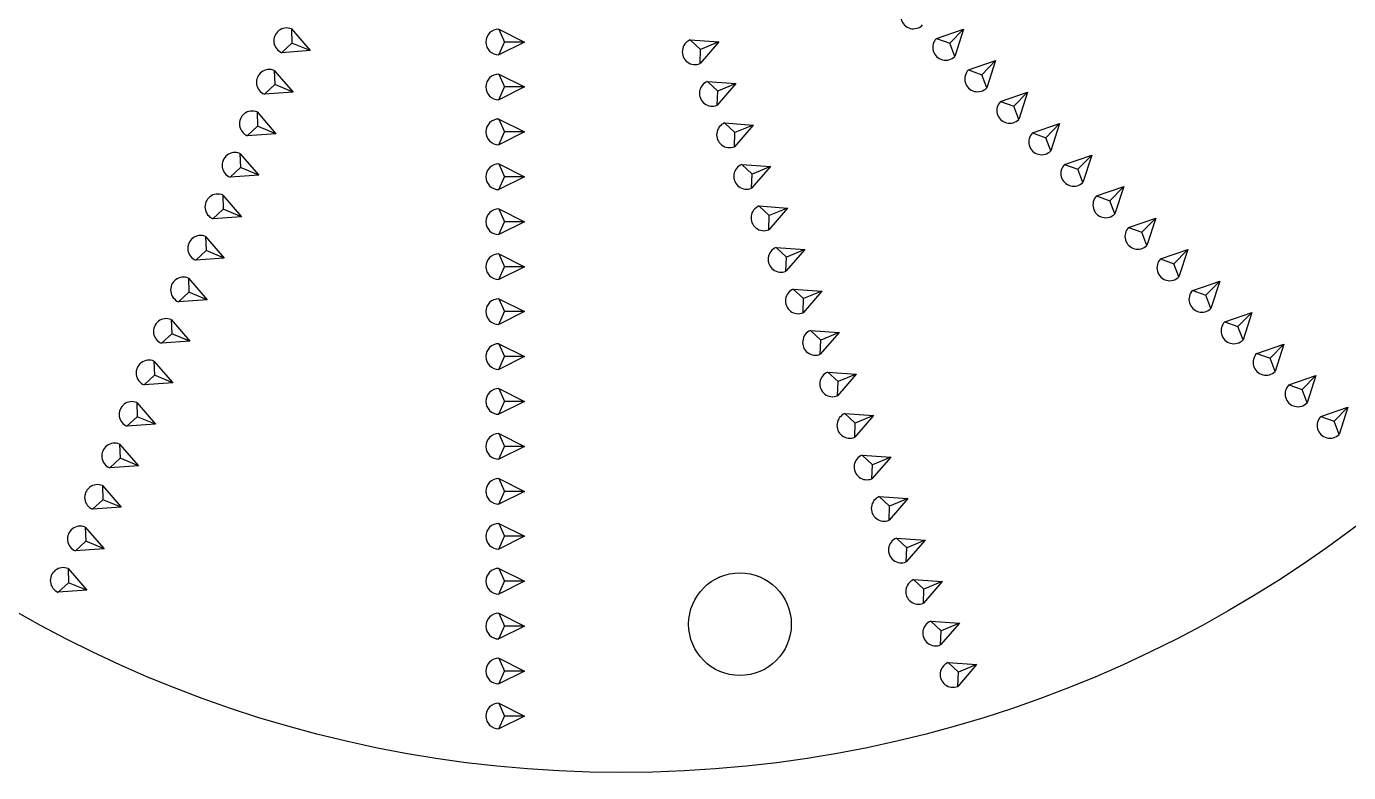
# Model space of a CAD drawing. Extents: x 115 to 2025, y 0 to 1377.
# Drawn here: x 1498.4 to 1549.9, y 755.8 to 784.8 of the extents above; entities that cross this region are included whole.
import ezdxf

# ---------------------------------------------------------------- set-up
doc = ezdxf.new("R2010")
doc.units = 0
doc.layers.get('0').update_dxf_attribs({"linetype": 'CONTINUOUS'})
doc.layers.add('DANMEN', color=7, linetype='CONTINUOUS')

msp = doc.modelspace()

# ---------------------------------------------------------------- linework, layer by layer
at = {"color": 2}
for centre, radius in [((1521.571, 803.289), 47.5), ((1526.19, 761.566), 2)]:
    msp.add_circle(centre, radius, dxfattribs=at)
at = {"layer": 'DANMEN', "color": 2}
for p, q in [((1508.714, 784.75), (1509.447, 783.905)), ((1508.714, 784.75), (1508.735, 784.2)), ((1516.788, 784.741), (1517.017, 784.241)), ((1516.788, 784.741), (1517.788, 784.241)), ((1533.844, 784.381), (1534.902, 784.744)), ((1534.902, 784.744), (1534.361, 784.194)), ((1534.902, 784.744), (1534.557, 783.68)), ((1508.332, 783.826), (1508.735, 784.2)), ((1509.447, 783.905), (1508.735, 784.2)), ((1516.788, 783.741), (1517.017, 784.241)), ((1517.788, 784.241), (1516.788, 783.741)), ((1517.788, 784.241), (1517.017, 784.241)), ((1524.25, 784.322), (1525.365, 784.243)), ((1524.25, 784.322), (1524.653, 783.948)), ((1525.365, 784.243), (1524.633, 783.398)), ((1525.365, 784.243), (1524.653, 783.948)), ((1533.844, 784.381), (1534.361, 784.194)), ((1534.557, 783.68), (1534.361, 784.194)), ((1509.447, 783.905), (1508.332, 783.826)), ((1524.633, 783.398), (1524.653, 783.948)), ((1508.045, 783.133), (1508.777, 782.288)), ((1508.045, 783.133), (1508.065, 782.583)), ((1535.092, 783.155), (1536.15, 783.517)), ((1535.092, 783.155), (1535.609, 782.968)), ((1536.15, 783.517), (1535.609, 782.968)), ((1536.15, 783.517), (1535.805, 782.454)), ((1507.662, 782.209), (1508.065, 782.583)), ((1508.777, 782.288), (1508.065, 782.583)), ((1516.788, 782.991), (1517.017, 782.491)), ((1516.788, 782.991), (1517.788, 782.491)), ((1524.92, 782.705), (1526.035, 782.626)), ((1524.92, 782.705), (1525.323, 782.331)), ((1526.035, 782.626), (1525.302, 781.781)), ((1526.035, 782.626), (1525.323, 782.331)), ((1535.805, 782.454), (1535.609, 782.968)), ((1508.777, 782.288), (1507.662, 782.209)), ((1516.788, 781.991), (1517.017, 782.491)), ((1517.788, 782.491), (1516.788, 781.991)), ((1517.788, 782.491), (1517.017, 782.491)), ((1525.302, 781.781), (1525.323, 782.331)), ((1536.34, 781.928), (1537.398, 782.291)), ((1537.398, 782.291), (1536.858, 781.741)), ((1537.398, 782.291), (1537.054, 781.227)), ((1507.375, 781.516), (1508.107, 780.671)), ((1507.375, 781.516), (1507.395, 780.966)), ((1536.34, 781.928), (1536.858, 781.741)), ((1537.054, 781.227), (1536.858, 781.741)), ((1516.788, 781.241), (1517.017, 780.741)), ((1516.788, 781.241), (1517.788, 780.741)), ((1525.589, 781.088), (1526.705, 781.009)), ((1525.589, 781.088), (1525.993, 780.714)), ((1526.705, 781.009), (1525.972, 780.165)), ((1526.705, 781.009), (1525.993, 780.714)), ((1537.589, 780.701), (1538.646, 781.064)), ((1538.646, 781.064), (1538.106, 780.514)), ((1538.646, 781.064), (1538.302, 780)), ((1506.992, 780.592), (1507.395, 780.966)), ((1508.107, 780.671), (1506.992, 780.592)), ((1508.107, 780.671), (1507.395, 780.966)), ((1516.788, 780.241), (1517.017, 780.741)), ((1517.788, 780.741), (1516.788, 780.241)), ((1517.788, 780.741), (1517.017, 780.741)), ((1525.972, 780.165), (1525.993, 780.714)), ((1537.589, 780.701), (1538.106, 780.514)), ((1538.302, 780), (1538.106, 780.514)), ((1506.705, 779.899), (1507.438, 779.055)), ((1506.705, 779.899), (1506.726, 779.35)), ((1516.788, 779.491), (1517.017, 778.991)), ((1516.788, 779.491), (1517.788, 778.991)), ((1526.259, 779.472), (1527.374, 779.392)), ((1526.259, 779.472), (1526.662, 779.097)), ((1538.837, 779.475), (1539.894, 779.838)), ((1538.837, 779.475), (1539.354, 779.288)), ((1539.894, 779.838), (1539.354, 779.288)), ((1539.894, 779.838), (1539.55, 778.774)), ((1506.323, 778.975), (1506.726, 779.35)), ((1507.438, 779.055), (1506.323, 778.975)), ((1507.438, 779.055), (1506.726, 779.35)), ((1516.788, 778.491), (1517.017, 778.991)), ((1517.788, 778.991), (1516.788, 778.491)), ((1517.788, 778.991), (1517.017, 778.991)), ((1527.374, 779.392), (1526.642, 778.548)), ((1526.642, 778.548), (1526.662, 779.097)), ((1527.374, 779.392), (1526.662, 779.097)), ((1539.55, 778.774), (1539.354, 779.288)), ((1540.085, 778.248), (1541.142, 778.611)), ((1541.142, 778.611), (1540.602, 778.061)), ((1541.142, 778.611), (1540.798, 777.547)), ((1506.036, 778.282), (1506.768, 777.438)), ((1506.036, 778.282), (1506.056, 777.733)), ((1540.085, 778.248), (1540.602, 778.061)), ((1540.798, 777.547), (1540.602, 778.061)), ((1505.653, 777.359), (1506.056, 777.733)), ((1506.768, 777.438), (1505.653, 777.359)), ((1506.768, 777.438), (1506.056, 777.733)), ((1516.788, 777.741), (1517.017, 777.241)), ((1516.788, 777.741), (1517.788, 777.241)), ((1526.929, 777.855), (1528.044, 777.776)), ((1526.929, 777.855), (1527.332, 777.481)), ((1528.044, 777.776), (1527.312, 776.931)), ((1527.312, 776.931), (1527.332, 777.481)), ((1528.044, 777.776), (1527.332, 777.481)), ((1541.333, 777.022), (1542.391, 777.384)), ((1542.391, 777.384), (1541.85, 776.835)), ((1542.391, 777.384), (1542.046, 776.321)), ((1516.788, 776.741), (1517.017, 777.241)), ((1517.788, 777.241), (1516.788, 776.741)), ((1517.788, 777.241), (1517.017, 777.241)), ((1541.333, 777.022), (1541.85, 776.835)), ((1505.366, 776.666), (1506.098, 775.821)), ((1505.366, 776.666), (1505.386, 776.116)), ((1542.046, 776.321), (1541.85, 776.835)), ((1504.983, 775.742), (1505.386, 776.116)), ((1506.098, 775.821), (1505.386, 776.116)), ((1516.788, 775.991), (1517.017, 775.491)), ((1516.788, 775.991), (1517.788, 775.491)), ((1527.599, 776.238), (1528.714, 776.159)), ((1527.599, 776.238), (1528.002, 775.864)), ((1528.714, 776.159), (1527.981, 775.314)), ((1527.981, 775.314), (1528.002, 775.864)), ((1528.714, 776.159), (1528.002, 775.864)), ((1542.581, 775.795), (1543.639, 776.158)), ((1543.639, 776.158), (1543.099, 775.608)), ((1543.639, 776.158), (1543.295, 775.094)), ((1506.098, 775.821), (1504.983, 775.742)), ((1516.788, 774.991), (1517.017, 775.491)), ((1517.788, 775.491), (1516.788, 774.991)), ((1517.788, 775.491), (1517.017, 775.491)), ((1542.581, 775.795), (1543.099, 775.608)), ((1543.295, 775.094), (1543.099, 775.608)), ((1504.696, 775.049), (1505.429, 774.204)), ((1504.696, 775.049), (1504.716, 774.499)), ((1543.83, 774.568), (1544.887, 774.931)), ((1544.887, 774.931), (1544.347, 774.381)), ((1544.887, 774.931), (1544.543, 773.868)), ((1504.313, 774.125), (1504.716, 774.499)), ((1505.429, 774.204), (1504.716, 774.499)), ((1528.268, 774.621), (1529.384, 774.542)), ((1528.268, 774.621), (1528.671, 774.247)), ((1529.384, 774.542), (1528.651, 773.697)), ((1529.384, 774.542), (1528.671, 774.247)), ((1543.83, 774.568), (1544.347, 774.381)), ((1544.543, 773.868), (1544.347, 774.381)), ((1505.429, 774.204), (1504.313, 774.125)), ((1516.788, 774.241), (1517.017, 773.741)), ((1516.788, 774.241), (1517.788, 773.741)), ((1528.651, 773.697), (1528.671, 774.247)), ((1504.026, 773.432), (1504.047, 772.882)), ((1504.026, 773.432), (1504.759, 772.588)), ((1516.788, 773.241), (1517.017, 773.741)), ((1517.788, 773.741), (1516.788, 773.241)), ((1517.788, 773.741), (1517.017, 773.741)), ((1545.078, 773.342), (1546.135, 773.705)), ((1545.078, 773.342), (1545.595, 773.155)), ((1546.135, 773.705), (1545.595, 773.155)), ((1546.135, 773.705), (1545.791, 772.641)), ((1503.644, 772.508), (1504.047, 772.882)), ((1504.759, 772.588), (1504.047, 772.882)), ((1528.938, 773.005), (1530.053, 772.925)), ((1528.938, 773.005), (1529.341, 772.63)), ((1530.053, 772.925), (1529.321, 772.081)), ((1530.053, 772.925), (1529.341, 772.63)), ((1545.791, 772.641), (1545.595, 773.155)), ((1504.759, 772.588), (1503.644, 772.508)), ((1516.788, 772.491), (1517.017, 771.991)), ((1516.788, 772.491), (1517.788, 771.991)), ((1529.321, 772.081), (1529.341, 772.63)), ((1546.326, 772.115), (1547.383, 772.478)), ((1547.383, 772.478), (1546.843, 771.928)), ((1547.383, 772.478), (1547.039, 771.414)), ((1503.357, 771.815), (1503.377, 771.266)), ((1503.357, 771.815), (1504.089, 770.971)), ((1516.788, 771.491), (1517.017, 771.991)), ((1517.788, 771.991), (1516.788, 771.491)), ((1517.788, 771.991), (1517.017, 771.991)), ((1546.326, 772.115), (1546.843, 771.928)), ((1547.039, 771.414), (1546.843, 771.928)), ((1502.974, 770.891), (1503.377, 771.266)), ((1504.089, 770.971), (1503.377, 771.266)), ((1529.608, 771.388), (1530.723, 771.308)), ((1529.608, 771.388), (1530.011, 771.013)), ((1530.723, 771.308), (1529.99, 770.464)), ((1530.723, 771.308), (1530.011, 771.013)), ((1547.574, 770.889), (1548.632, 771.251)), ((1548.632, 771.251), (1548.091, 770.702)), ((1548.632, 771.251), (1548.287, 770.188)), ((1504.089, 770.971), (1502.974, 770.891)), ((1516.788, 770.741), (1517.017, 770.241)), ((1516.788, 770.741), (1517.788, 770.241)), ((1529.99, 770.464), (1530.011, 771.013)), ((1547.574, 770.889), (1548.091, 770.702)), ((1548.287, 770.188), (1548.091, 770.702)), ((1502.687, 770.199), (1502.707, 769.649)), ((1502.687, 770.199), (1503.42, 769.354)), ((1516.788, 769.741), (1517.017, 770.241)), ((1517.788, 770.241), (1516.788, 769.741)), ((1517.788, 770.241), (1517.017, 770.241)), ((1502.304, 769.275), (1502.707, 769.649)), ((1503.42, 769.354), (1502.707, 769.649)), ((1530.277, 769.771), (1530.68, 769.397)), ((1530.277, 769.771), (1531.393, 769.692)), ((1531.393, 769.692), (1530.66, 768.847)), ((1531.393, 769.692), (1530.68, 769.397)), ((1548.822, 769.662), (1549.88, 770.025)), ((1548.822, 769.662), (1549.339, 769.475)), ((1549.88, 770.025), (1549.339, 769.475)), ((1549.88, 770.025), (1549.536, 768.961)), ((1503.42, 769.354), (1502.304, 769.275)), ((1530.66, 768.847), (1530.68, 769.397)), ((1549.536, 768.961), (1549.339, 769.475)), ((1516.788, 768.991), (1517.788, 768.491)), ((1516.788, 768.991), (1517.017, 768.491)), ((1502.017, 768.582), (1502.75, 767.737)), ((1502.017, 768.582), (1502.038, 768.032)), ((1517.788, 768.491), (1516.788, 767.991)), ((1516.788, 767.991), (1517.017, 768.491)), ((1517.788, 768.491), (1517.017, 768.491)), ((1530.947, 768.154), (1531.35, 767.78)), ((1530.947, 768.154), (1532.062, 768.075)), ((1501.635, 767.658), (1502.038, 768.032)), ((1502.75, 767.737), (1501.635, 767.658)), ((1502.75, 767.737), (1502.038, 768.032)), ((1532.062, 768.075), (1531.33, 767.23)), ((1531.33, 767.23), (1531.35, 767.78)), ((1532.062, 768.075), (1531.35, 767.78)), ((1516.788, 767.241), (1517.788, 766.741)), ((1516.788, 767.241), (1517.017, 766.741)), ((1501.348, 766.965), (1501.368, 766.415)), ((1501.348, 766.965), (1502.08, 766.12)), ((1517.788, 766.741), (1516.788, 766.241)), ((1516.788, 766.241), (1517.017, 766.741)), ((1517.788, 766.741), (1517.017, 766.741)), ((1500.965, 766.041), (1501.368, 766.415)), ((1502.08, 766.12), (1500.965, 766.041)), ((1502.08, 766.12), (1501.368, 766.415)), ((1531.617, 766.537), (1532.02, 766.163)), ((1531.617, 766.537), (1532.732, 766.458)), ((1532.732, 766.458), (1531.999, 765.614)), ((1531.999, 765.614), (1532.02, 766.163)), ((1532.732, 766.458), (1532.02, 766.163)), ((1500.678, 765.348), (1500.698, 764.799)), ((1500.678, 765.348), (1501.41, 764.504)), ((1516.788, 765.491), (1517.788, 764.991)), ((1516.788, 765.491), (1517.017, 764.991)), ((1500.295, 764.424), (1500.698, 764.799)), ((1501.41, 764.504), (1500.295, 764.424)), ((1501.41, 764.504), (1500.698, 764.799)), ((1517.788, 764.991), (1516.788, 764.491)), ((1516.788, 764.491), (1517.017, 764.991)), ((1517.788, 764.991), (1517.017, 764.991)), ((1532.286, 764.921), (1533.402, 764.841)), ((1532.286, 764.921), (1532.689, 764.546)), ((1533.402, 764.841), (1532.669, 763.997)), ((1532.669, 763.997), (1532.689, 764.546)), ((1533.402, 764.841), (1532.689, 764.546)), ((1500.008, 763.731), (1500.029, 763.182)), ((1500.008, 763.731), (1500.741, 762.887)), ((1516.788, 763.741), (1517.017, 763.241)), ((1516.788, 763.741), (1517.788, 763.241)), ((1499.626, 762.808), (1500.029, 763.182)), ((1500.741, 762.887), (1500.029, 763.182)), ((1516.788, 762.741), (1517.017, 763.241)), ((1517.788, 763.241), (1516.788, 762.741)), ((1517.788, 763.241), (1517.017, 763.241)), ((1532.956, 763.304), (1533.359, 762.93)), ((1532.956, 763.304), (1534.071, 763.225)), ((1534.071, 763.225), (1533.339, 762.38)), ((1534.071, 763.225), (1533.359, 762.93)), ((1500.741, 762.887), (1499.626, 762.808)), ((1533.339, 762.38), (1533.359, 762.93)), ((1516.788, 761.991), (1517.788, 761.491)), ((1516.788, 761.991), (1517.017, 761.491)), ((1517.788, 761.491), (1516.788, 760.991)), ((1516.788, 760.991), (1517.017, 761.491)), ((1517.788, 761.491), (1517.017, 761.491)), ((1533.626, 761.687), (1534.029, 761.313)), ((1533.626, 761.687), (1534.741, 761.608)), ((1534.741, 761.608), (1534.009, 760.763)), ((1534.741, 761.608), (1534.029, 761.313)), ((1534.009, 760.763), (1534.029, 761.313)), ((1516.788, 760.241), (1517.788, 759.741)), ((1516.788, 760.241), (1517.017, 759.741)), ((1534.296, 760.07), (1534.699, 759.696)), ((1534.296, 760.07), (1535.411, 759.991)), ((1535.411, 759.991), (1534.678, 759.146)), ((1535.411, 759.991), (1534.699, 759.696)), ((1517.788, 759.741), (1516.788, 759.241)), ((1516.788, 759.241), (1517.017, 759.741)), ((1517.788, 759.741), (1517.017, 759.741)), ((1534.678, 759.146), (1534.699, 759.696)), ((1516.788, 758.491), (1517.788, 757.991)), ((1516.788, 758.491), (1517.017, 757.991)), ((1517.788, 757.991), (1516.788, 757.491)), ((1516.788, 757.491), (1517.017, 757.991)), ((1517.788, 757.991), (1517.017, 757.991))]:
    msp.add_line(p, q, dxfattribs=at)
for centre, start, end in [((1532.952, 785.257), 135.5, 315.5), ((1508.523, 784.288), 67.5, 247.5), ((1516.788, 784.241), 90, 270), ((1524.441, 783.86), 112.5, 292.5), ((1534.201, 784.031), 135.5, 315.5), ((1507.853, 782.671), 67.5, 247.5), ((1535.449, 782.804), 135.5, 315.5), ((1516.788, 782.491), 90, 270), ((1525.111, 782.243), 112.5, 292.5), ((1507.184, 781.054), 67.5, 247.5), ((1536.697, 781.578), 135.5, 315.5), ((1516.788, 780.741), 90, 270), ((1525.781, 780.627), 112.5, 292.5), ((1537.945, 780.351), 135.5, 315.5), ((1506.514, 779.437), 67.5, 247.5), ((1516.788, 778.991), 90, 270), ((1526.451, 779.01), 112.5, 292.5), ((1539.193, 779.124), 135.5, 315.5), ((1505.844, 777.821), 67.5, 247.5), ((1540.442, 777.898), 135.5, 315.5), ((1516.788, 777.241), 90, 270), ((1527.12, 777.393), 112.5, 292.5), ((1541.69, 776.671), 135.5, 315.5), ((1505.174, 776.204), 67.5, 247.5), ((1516.788, 775.491), 90, 270), ((1527.79, 775.776), 112.5, 292.5), ((1542.938, 775.445), 135.5, 315.5), ((1504.505, 774.587), 67.5, 247.5), ((1528.46, 774.159), 112.5, 292.5), ((1544.186, 774.218), 135.5, 315.5), ((1516.788, 773.741), 90, 270), ((1503.835, 772.97), 67.5, 247.5), ((1545.434, 772.991), 135.5, 315.5), ((1529.129, 772.543), 112.5, 292.5), ((1516.788, 771.991), 90, 270), ((1503.165, 771.353), 67.5, 247.5), ((1546.683, 771.765), 135.5, 315.5), ((1529.799, 770.926), 112.5, 292.5), ((1516.788, 770.241), 90, 270), ((1547.931, 770.538), 135.5, 315.5), ((1502.496, 769.737), 67.5, 247.5), ((1530.469, 769.309), 112.5, 292.5), ((1549.179, 769.312), 135.5, 315.5), ((1501.826, 768.12), 67.5, 247.5), ((1516.788, 768.491), 90, 270), ((1531.138, 767.692), 112.5, 292.5), ((1516.788, 766.741), 90, 270), ((1501.156, 766.503), 67.5, 247.5), ((1531.808, 766.075), 112.5, 292.5), ((1500.487, 764.886), 67.5, 247.5), ((1516.788, 764.991), 90, 270), ((1532.478, 764.459), 112.5, 292.5), ((1499.817, 763.269), 67.5, 247.5), ((1516.788, 763.241), 90, 270), ((1533.147, 762.842), 112.5, 292.5), ((1516.788, 761.491), 90, 270), ((1533.817, 761.225), 112.5, 292.5), ((1516.788, 759.741), 90, 270), ((1534.487, 759.608), 112.5, 292.5), ((1516.788, 757.991), 90, 270)]:
    msp.add_arc(centre, 0.5, start, end, dxfattribs=at)

doc.saveas('drawing.dxf')
